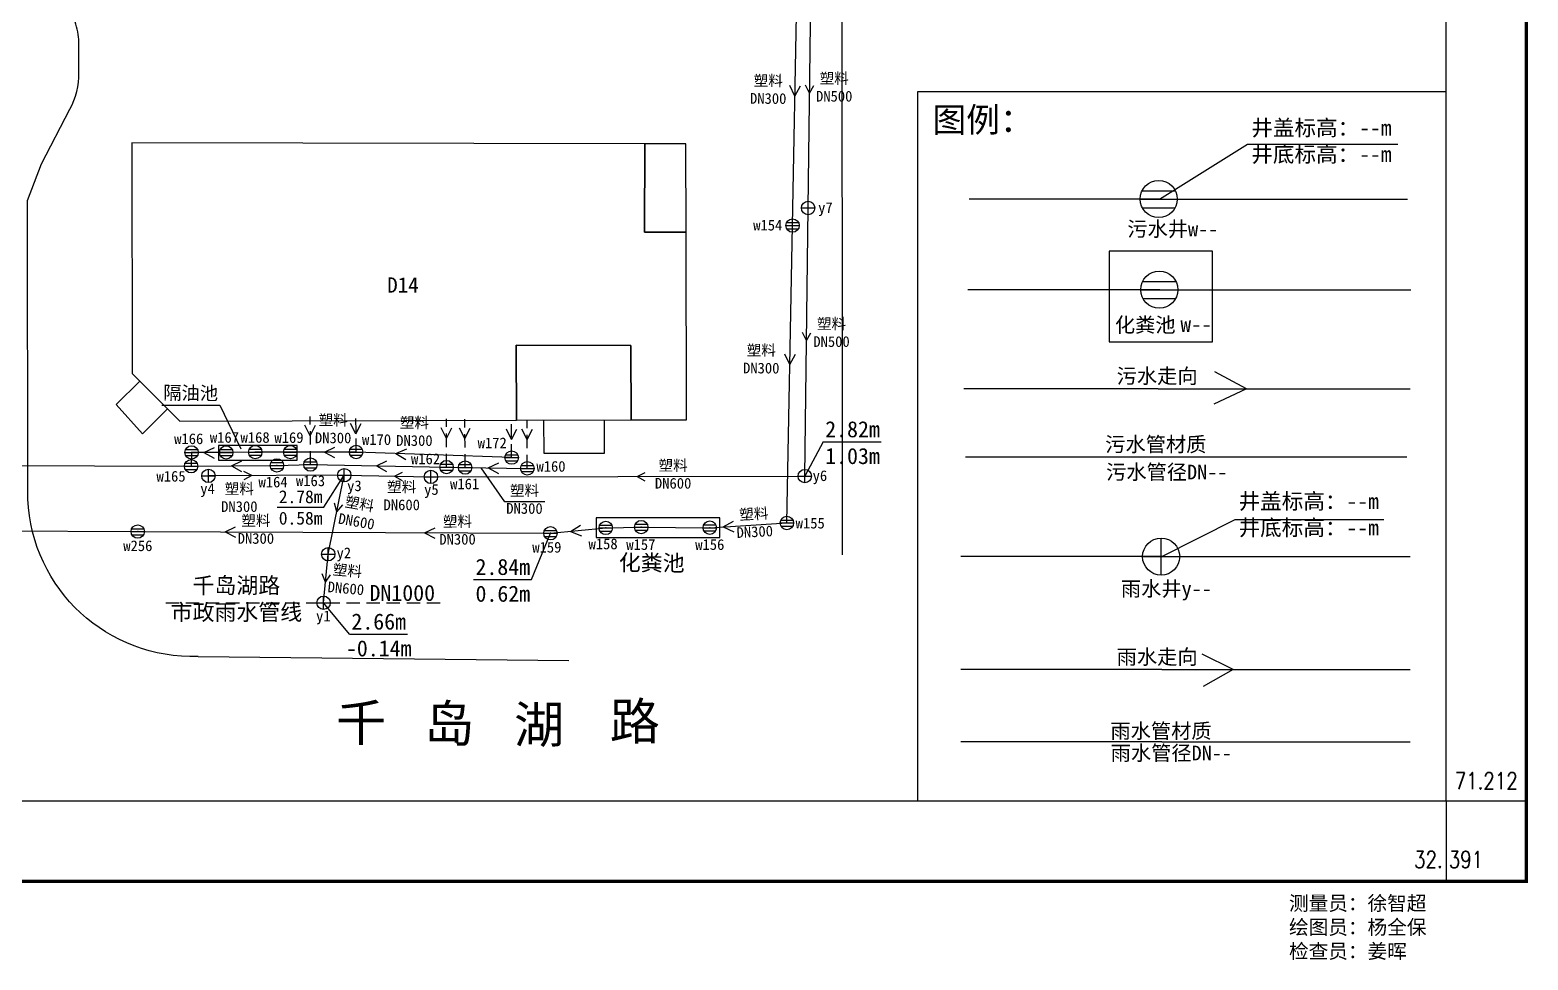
# Model space of a CAD drawing. Extents: x 32091 to 32397, y 71199 to 71502.
# Drawn here: x 32285.4 to 32397.3, y 71199.9 to 71269.3 of the extents above; entities that cross this region are included whole.
import ezdxf
from ezdxf.enums import TextEntityAlignment as Align

# ---------------------------------------------------------------- set-up
doc = ezdxf.new("R2010")
doc.units = 0
doc.header["$LTSCALE"] = 0.5
doc.header["$PDSIZE"] = 0.2
doc.linetypes.add('X5', pattern=[3, 2, -1])
doc.layers.get('0').update_dxf_attribs({"linetype": 'CONTINUOUS'})
for name, color, linetype in [('DX', 251, 'CONTINUOUS'), ('TK', 7, 'CONTINUOUS'), ('WS', 1, 'CONTINUOUS'), ('WSZDH', 246, 'CONTINUOUS'), ('WSZJ', 6, 'CONTINUOUS'), ('YS', 5, 'CONTINUOUS'), ('YSZDH', 160, 'CONTINUOUS'), ('YSZJ', 180, 'CONTINUOUS'), ('ZJ', 7, 'CONTINUOUS')]:
    doc.layers.add(name, color=color, linetype=linetype)
doc.styles.add('HZ', font='rs.shx', dxfattribs={"width": 0.8, "bigfont": 'hztxt.shx'})
doc.styles.add('宋体', font='')
doc.styles.get('宋体').set_extended_font_data('SimSun')

# ---------------------------------------------------------------- blocks, each defined once
blk = doc.blocks.new('544211')
for p, q in [((-1, 0), (1, 0)), ((-0.9, 0.43), (0.9, 0.43)), ((-0.88, -0.47), (0.88, -0.47))]:
    blk.add_line(p, q)
blk.add_circle((0, 0), 1)
blk = doc.blocks.new('544101')
for p, q in [((-1, 0), (1, 0)), ((0, -1), (0, 1))]:
    blk.add_line(p, q)
blk.add_circle((0, 0), 1)
blk = doc.blocks.new('新块')
at = {"layer": 'WS', "linetype": 'Continuous'}
for q in [(28733.013, 66304.671, 2.876), (28732.996, 66303.77, 2.876)]:
    blk.add_line((28732.112, 66304.238, 2.876), q, dxfattribs=at)
blk = doc.blocks.new('新块1')
at = {"layer": 'YS', "linetype": 'Continuous'}
for q in [(31357.872, 73630.719), (31358.74, 73630.741)]:
    blk.add_line((31358.328, 73629.907, 2.481), q, dxfattribs=at)
blk = doc.blocks.new('gc053')
for p, q in [((-1, 0), (1, 0)), ((-0.901, 0.434), (0.901, 0.434)), ((-0.884, -0.467), (0.884, -0.467))]:
    blk.add_line(p, q)
blk.add_circle((0, 0), 1)
blk = doc.blocks.new('gc043')
for p, q in [((0, -1), (0, 1)), ((-1, 0), (1, 0))]:
    blk.add_line(p, q)
blk.add_circle((0, 0), 1)

msp = doc.modelspace()

# ---------------------------------------------------------------- linework, layer by layer
at = {"layer": 'DX', "flags": 128}
msp.add_lwpolyline([(32297.98, 71222.53, -0.41271), (32285.26, 71234.27), (32285.22, 71256.57), (32286.27, 71259.3), (32288.4, 71263.39, 0.130421), (32289.06, 71266.12), (32289.06, 71268.39, 0.074858), (32288.78, 71269.92), (32286.48, 71275.47, -0.133159), (32286.12, 71277.59), (32286.11, 71282.19, -0.097585), (32286.72, 71285.07), (32287.47, 71287.37, 0.08604), (32287.77, 71289.28), (32287.72, 71292.22)], format="xyb", dxfattribs=at)
for points in [[(32346.04, 71283.53), (32346.07, 71230.11)], [(32297.98, 71222.53), (32325.65, 71222.23), (32325.65, 71222.23)]]:
    msp.add_lwpolyline(points, dxfattribs=at)
for points in [[(32293.01, 71260.87), (32293.01, 71260.87), (32293.01, 71260.87), (32293.05, 71243.64), (32296.6, 71240.1), (32321.74, 71240.16), (32321.72, 71245.76), (32330.29, 71245.73), (32330.31, 71240.18), (32334.46, 71240.19), (32334.42, 71254.21), (32331.32, 71254.21), (32331.34, 71260.8), (32293.01, 71260.87), (32293.01, 71260.87)], [(32331.34, 71260.8), (32331.32, 71254.21), (32334.42, 71254.21), (32334.41, 71260.79)], [(32330.31, 71240.18), (32330.29, 71245.73), (32321.72, 71245.76), (32321.74, 71240.16)]]:
    msp.add_lwpolyline(points, close=True, dxfattribs=at)
at = {"layer": 'DX', "elevation": 5.97, "flags": 128}
for points in [[(32293.61, 71243.08), (32291.86, 71241.33), (32293.81, 71239.14), (32295.68, 71241.02)], [(32328.3, 71240.18), (32328.31, 71237.68), (32323.81, 71237.67), (32323.8, 71240.17)]]:
    msp.add_lwpolyline(points, dxfattribs=at)
at = {"layer": 'TK', "linetype": 'Continuous'}
for q in [(32397.18, 71211.74), (32391.18, 71205.74)]:
    msp.add_line((32391.18, 71211.74), q, dxfattribs=at)
at = {"layer": 'TK', "linetype": 'Continuous', "const_width": 0.25, "flags": 128}
msp.add_lwpolyline([(32094.18, 71205.74), (32397.18, 71205.74), (32397.18, 71489.74), (32094.18, 71489.74)], close=True, dxfattribs=at)
at = {"layer": 'TK', "linetype": 'Continuous', "flags": 128}
msp.add_lwpolyline([(32100.18, 71211.74), (32391.18, 71211.74), (32391.18, 71483.74), (32100.18, 71483.74)], close=True, dxfattribs=at)
at = {"layer": 'WS', "linetype": 'Continuous'}
for p, q in [((32342.37, 71254.7, 2.82), (32342.78, 71276.91, 2.88)), ((32369.77, 71256.68, 6.13), (32355.57, 71256.68)), ((32369.77, 71256.68, 6.13), (32388.29, 71256.68)), ((32341.95, 71232.49, 2.76), (32342.37, 71254.7, 2.82)), ((32369.81, 71249.91, 6.13), (32355.45, 71249.91)), ((32369.81, 71249.91, 6.13), (32388.54, 71249.91)), ((32369.67, 71242.5), (32355.16, 71242.5)), ((32369.67, 71242.5), (32388.51, 71242.5)), ((32264.28, 71236.85, 2.84), (32297.45, 71236.73, 2.85)), ((32297.48, 71237.76, 2.87), (32297.45, 71236.73, 2.85)), ((32297.45, 71236.73, 2.85), (32303.86, 71236.79, 2.84)), ((32300.07, 71237.76, 2.85), (32297.48, 71237.76, 2.87)), ((32302.24, 71237.78, 2.85), (32300.07, 71237.76, 2.85)), ((32304.86, 71237.78, 2.85), (32302.24, 71237.78, 2.85)), ((32303.86, 71236.79, 2.84), (32306.36, 71236.85, 2.85)), ((32309.77, 71237.79, 2.86), (32304.86, 71237.78, 2.85)), ((32306.36, 71236.85, 2.85), (32316.53, 71236.66, 2.95)), ((32321.39, 71237.37, 2.85), (32309.77, 71237.79, 2.86)), ((32388.26, 71237.41), (32355.28, 71237.41)), ((32316.53, 71236.66, 2.95), (32317.91, 71236.63, 2.84)), ((32317.91, 71236.63, 2.84), (32322.56, 71236.57, 2.83)), ((32336.19, 71232.14, 2.73), (32341.95, 71232.49, 2.76)), ((32264.67, 71231.98, 2.83), (32293.46, 71231.85, 2.84)), ((32293.46, 71231.85, 2.84), (32324.29, 71231.72, 2.84)), ((32324.29, 71231.72, 2.84), (32328.42, 71232.12, 2.83)), ((32328.42, 71232.12, 2.83), (32331.07, 71232.18, 2.84)), ((32331.07, 71232.18, 2.84), (32336.19, 71232.14, 2.73))]:
    msp.add_line(p, q, dxfattribs=at)
at = {"layer": 'WS', "linetype": 'X5'}
for p, q in [((32306.36, 71236.85, 2.85), (32306.35, 71240.45, 2.84)), ((32309.77, 71237.79, 2.86), (32309.76, 71240.52, 2.85)), ((32316.53, 71236.66, 2.95), (32316.52, 71240.26, 2.94)), ((32317.91, 71236.63, 2.84), (32317.9, 71240.23, 2.83)), ((32321.39, 71237.37, 2.85), (32321.39, 71240.11, 2.84)), ((32322.56, 71236.57, 2.83), (32322.55, 71240.16, 2.83))]:
    msp.add_line(p, q, dxfattribs=at)
at = {"layer": 'WSZDH', "linetype": 'Continuous'}
for p in [(32342.37, 71254.7), (32297.45, 71236.73), (32297.48, 71237.76), (32300.07, 71237.76), (32302.24, 71237.78), (32303.86, 71236.79), (32304.85, 71237.78, 2.85), (32306.36, 71236.85), (32309.77, 71237.79), (32321.39, 71237.37), (32316.53, 71236.66), (32317.91, 71236.63), (32322.56, 71236.57), (32341.95, 71232.49), (32293.46, 71231.85), (32324.29, 71231.72), (32328.42, 71232.12), (32331.07, 71232.18), (32336.19, 71232.14)]:
    msp.add_point(p, dxfattribs=at)
at = {"layer": 'WSZJ', "linetype": 'Continuous'}
for p, q in [((32369.77, 71256.68, 6.13), (32376.36, 71260.77)), ((32376.36, 71260.77), (32387.59, 71260.77)), ((32295.25, 71241.28), (32299.6, 71241.28)), ((32299.6, 71241.28), (32301.15, 71238.02)), ((32320.89, 71234.07, 0.03), (32319.11, 71236.62, 2.84)), ((32323.87, 71234.07, 0.03), (32320.89, 71234.07, 0.03)), ((32322.87, 71228.26), (32324.29, 71231.72, 2.84)), ((32318.53, 71228.26), (32322.87, 71228.26))]:
    msp.add_line(p, q, dxfattribs=at)
at = {"layer": 'WSZJ', "linetype": 'Continuous', "flags": 128}
for points in [[(32366.03, 71252.79), (32366.03, 71246.01), (32373.73, 71246.01), (32373.73, 71252.79)], [(32299.5, 71238.28), (32299.5, 71237.18), (32305.38, 71237.18), (32305.38, 71238.28)], [(32327.71, 71232.87), (32327.71, 71231.41), (32336.95, 71231.41), (32336.95, 71232.87)]]:
    msp.add_lwpolyline(points, close=True, dxfattribs=at)
at = {"layer": 'YS', "linetype": 'Continuous'}
for p, q in [((32343.53, 71256.01, 2.84), (32343.78, 71276.02, 2.87)), ((32343.28, 71235.99, 2.82), (32343.53, 71256.01, 2.84)), ((32308.89, 71236.06, 2.83), (32298.74, 71236.01, 2.82)), ((32307.69, 71230.16, 2.87), (32308.89, 71236.06, 2.83)), ((32308.89, 71236.06, 2.83), (32315.36, 71235.93, 2.83)), ((32315.36, 71235.93, 2.83), (32343.28, 71235.99, 2.82)), ((32307.34, 71226.53, 2.66), (32307.69, 71230.16, 2.87)), ((32369.96, 71229.98), (32354.94, 71229.98)), ((32369.96, 71229.98), (32388.49, 71229.98)), ((32369.96, 71221.54), (32354.94, 71221.54)), ((32369.96, 71221.54), (32388.49, 71221.54)), ((32369.96, 71216.16), (32354.94, 71216.16)), ((32369.96, 71216.16), (32388.49, 71216.16))]:
    msp.add_line(p, q, dxfattribs=at)
at = {"layer": 'YS', "linetype": 'X5'}
msp.add_line((32295.55, 71226.53, 2.66), (32316.55, 71226.53, 2.66), dxfattribs=at)
at = {"layer": 'YSZDH', "linetype": 'Continuous'}
for p in [(32343.53, 71256.01), (32298.74, 71236.01), (32308.89, 71236.06), (32315.36, 71235.93), (32343.28, 71235.99), (32307.69, 71230.16), (32307.34, 71226.53)]:
    msp.add_point(p, dxfattribs=at)
at = {"layer": 'YSZJ', "linetype": 'Continuous'}
for p, q in [((32344.66, 71238.54), (32343.28, 71235.99, 2.82)), ((32344.66, 71238.54), (32349, 71238.54)), ((32307.35, 71233.68), (32308.89, 71236.06, 2.83)), ((32303.88, 71233.68), (32307.35, 71233.68)), ((32369.96, 71229.98), (32375.42, 71232.74, -6.13)), ((32375.42, 71232.74, -6.13), (32386.54, 71232.74, -6.13)), ((32309.27, 71224.18), (32307.34, 71226.53, 2.66)), ((32309.27, 71224.18), (32313.61, 71224.18))]:
    msp.add_line(p, q, dxfattribs=at)
at = {"layer": 'ZJ', "linetype": 'Continuous', "flags": 128}
msp.add_lwpolyline([(32351.71, 71264.68), (32351.71, 71211.74), (32391.18, 71211.74), (32391.18, 71264.68)], close=True, dxfattribs=at)

# ---------------------------------------------------------------- block references
at = {"layer": 'WS', "linetype": 'Continuous'}
for p, xscale, yscale, zscale, rotation in [((90242.76, 46375.58, 0.34), 0.8721453022640515, 0.8721453023373265, 0.8721453023868264, 90.1681306253656), ((90242.39, 46355.54, 0.28), 0.8721453022640515, 0.872145302337328, 0.8721453023868264, 90.16813062536563), ((110982.1, 248653.15, -7.72), 2.685298927599136, 2.685298927619442, 2.685298927605881, 179.5320630383859), ((90673.59, 47466.1, 0.33), 0.8721453022771622, 0.872145302339348, 0.8721453023868264, 91.26788409551862), ((90677, 47466.23, 0.35), 0.8721453022771622, 0.872145302339348, 0.8721453023868264, 91.26788409551862), ((90683.76, 47465.9, 0.44), 0.8721453022771622, 0.872145302339348, 0.8721453023868264, 91.2678840955186), ((90685.14, 47465.88, 0.33), 0.8721453022771622, 0.872145302339348, 0.8721453023868264, 91.2678840955186), ((90688.63, 47465.81, 0.34), 0.8721453022771622, 0.872145302339348, 0.8721453023868264, 91.26788409551862), ((90689.79, 47465.81, 0.32), 0.8721453022771622, 0.872145302339348, 0.8721453023868264, 91.26788409551862), ((6521.21, 13727.56, 0.35), 0.8721453022634178, 0.8721453023214842, 0.8721453023868264, 359.2860471875907), ((6530.22, 13727.59, 0.35), 0.8721453022634178, 0.8721453023214842, 0.8721453023868264, 359.2860471875907), ((4505.26, 14681.25, 0.35), 0.8721453022635792, 0.8721453023214706, 0.8721453023868264, 357.2466153956926), ((6523.27, 13726.56, 0.34), 0.8721453022634178, 0.8721453023214842, 0.8721453023868264, 359.2860471875907), ((6534.1, 13726.56, 0.39), 0.8721453022634178, 0.8721453023214842, 0.8721453023868264, 359.2860471875907), ((6542.45, 13726.41, 0.33), 0.8721453022634178, 0.8721453023214842, 0.8721453023868264, 359.2860471875907), ((12961.74, 11257.54, 0.33), 0.8721453022613421, 0.8721453023298962, 0.8721453023868264, 5.535059854964135), ((10899.88, 11967.3, 0.23), 0.8721453022617742, 0.8721453023301398, 0.8721453023868264, 3.542811727950956), ((7288.82, 13384.38, 0.33), 0.8721453022616519, 0.8721453023301029, 0.8721453023868264, 0.0469628134394475), ((7303.72, 13384.31, 0.33), 0.8721453022616519, 0.8721453023301029, 0.8721453023868264, 0.0469628134394475)]:
    msp.add_blockref('新块', p, dxfattribs=dict(at, xscale=xscale, yscale=yscale, zscale=zscale, rotation=rotation))
at = {"layer": 'WS', "linetype": 'Continuous', "xscale": 1.385531188574532, "yscale": 1.38553118857817, "zscale": 2.771062377142026}
for p in [(32369.72, 71256.68, 6.13), (32369.76, 71249.91, 6.13)]:
    msp.add_blockref('gc053', p, dxfattribs=at)
at = {"layer": 'WS', "linetype": 'Continuous', "xscale": 0.5, "yscale": 0.5}
for p in [(32342.37, 71254.7, 2.82), (32297.48, 71237.76, 2.87), (32300.07, 71237.76, 2.85), (32302.24, 71237.78, 2.85), (32304.86, 71237.78, 2.85), (32309.77, 71237.79, 2.86), (32321.39, 71237.37, 2.85), (32297.45, 71236.73, 2.85), (32303.86, 71236.79, 2.84), (32306.36, 71236.85, 2.85), (32316.53, 71236.66, 2.95), (32317.91, 71236.63, 2.84), (32322.56, 71236.57, 2.83), (32293.46, 71231.85, 2.84), (32328.42, 71232.12, 2.83), (32331.07, 71232.18, 2.84), (32336.19, 71232.14, 2.73), (32341.95, 71232.49, 2.76), (32324.29, 71231.72, 2.84)]:
    msp.add_blockref('544211', p, dxfattribs=at)
at = {"layer": 'YS', "linetype": 'Continuous'}
for p, xscale, yscale, zscale, rotation in [((6660.18, 19683.95, 1.07), 0.7199999999698906, 0.7199999999813755, 0.7199999999999998, 356.5987107026185), ((6659.95, 19665.48, 1.04), 0.7199999999698906, 0.7199999999813754, 0.7199999999999998, 356.5987107026185), ((84670.96, 47200.81, 1.04), 0.7199999999738901, 0.7199999999819214, 0.7199999999999998, 88.41554066979442), ((-19582.22, 96278.45, 1.05), 0.7199999999732637, 0.719999999986941, 0.7199999999999998, 267.3085563953931), ((-19564.09, 96278.43, 1.04), 0.7199999999732637, 0.719999999986941, 0.7199999999999998, 267.3085563953931), ((-2412.53, 25247.87, 1.06), 0.7199999999717605, 0.7199999999847876, 0.7199999999999998, 346.0144552052374), ((2662.04, 21818.06, 0.96), 0.7199999999720548, 0.7199999999844867, 0.7199999999999998, 352.1054426830734), ((236408.35, -15674.34, -6.87), 2.771062377141789, 2.771062377141789, 2.771062377141789, 90)]:
    msp.add_blockref('新块1', p, dxfattribs=dict(at, xscale=xscale, yscale=yscale, zscale=zscale, rotation=rotation))
at = {"layer": 'YS', "linetype": 'Continuous', "xscale": 0.5, "yscale": 0.5}
for p in [(32343.53, 71256.01, 2.84), (32298.74, 71236.01, 2.82), (32308.89, 71236.06, 2.83), (32315.36, 71235.93, 2.83), (32343.28, 71235.99, 2.82), (32307.69, 71230.16, 2.87), (32307.34, 71226.53, 2.66)]:
    msp.add_blockref('544101', p, dxfattribs=at)
at = {"layer": 'YS', "linetype": 'Continuous', "xscale": 1.385531188574532, "yscale": 1.38553118857817, "zscale": 2.771062377142026}
msp.add_blockref('gc043', (32369.9, 71229.98), dxfattribs=at)

# ---------------------------------------------------------------- texts
at = {"layer": 'DX', "style": '宋体'}
msp.add_text('D14', height=1.15, dxfattribs=at).set_placement((32313.27, 71250.26), align=Align.MIDDLE)
for s, p in [('千', (32310.15, 71217.58)), ('岛', (32316.73, 71217.51)), ('湖', (32323.44, 71217.44)), ('路', (32330.59, 71217.69))]:
    msp.add_text(s, height=2.75, dxfattribs=at).set_placement(p, align=Align.MIDDLE_CENTER)
at = {"layer": 'TK', "linetype": 'Continuous', "style": 'HZ', "width": 0.8}
msp.add_text('71.212', height=1.25, dxfattribs=at).set_placement((32394.18, 71213.24), align=Align.MIDDLE)
msp.add_text('32.', height=1.25, dxfattribs=at).set_placement((32390.93, 71207.36), align=Align.MIDDLE_RIGHT)
msp.add_text('391', height=1.25, dxfattribs=at).set_placement((32391.38, 71207.36), align=Align.MIDDLE_LEFT)
at = {"layer": 'TK', "linetype": 'Continuous', "style": '宋体'}
for s, p in [('测量员：徐智超', (32379.45, 71204.1)), ('绘图员：杨全保', (32379.45, 71202.31)), ('检查员：姜晖', (32379.45, 71200.52))]:
    msp.add_text(s, height=1.075, dxfattribs=at).set_placement(p, align=Align.MIDDLE_LEFT)
at = {"layer": 'WSZDH', "linetype": 'Continuous', "style": '宋体'}
for s, p in [('w154', (32339.43, 71254.33)), ('w166', (32296.18, 71238.38)), ('w167', (32298.85, 71238.48)), ('w168', (32301.14, 71238.48)), ('w169', (32303.67, 71238.47)), ('w170', (32310.21, 71238.32)), ('w172', (32318.85, 71238.07)), ('w162', (32313.87, 71236.88, 2.85)), ('w160', (32323.24, 71236.32)), ('w165', (32294.86, 71235.58)), ('w164', (32302.48, 71235.15)), ('w163', (32305.28, 71235.24)), ('w161', (32316.79, 71235.01)), ('w155', (32342.6, 71232.08)), ('w256', (32292.38, 71230.39)), ('w158', (32327.13, 71230.53)), ('w157', (32329.95, 71230.48)), ('w156', (32335.1, 71230.48)), ('w159', (32322.93, 71230.28))]:
    msp.add_text(s, height=0.8, dxfattribs=at).set_placement(p)
for s, height, p in [('污水井w--', 1.108, (32370.77, 71253.89, 5.11)), ('w--', 1.152, (32372.52, 71246.76, 4.67))]:
    msp.add_text(s, height=height, dxfattribs=at).set_placement(p, align=Align.CENTER)
at = {"layer": 'WSZJ', "linetype": 'Continuous', "style": '宋体'}
for s, p in [('化粪池', (32368.71, 71246.73, 5.11)), ('污水走向', (32369.6, 71242.91)), ('污水管材质', (32369.5, 71237.81)), ('污水管径DN--', (32370.32, 71235.74))]:
    msp.add_text(s, height=1.108, dxfattribs=at).set_placement(p, align=Align.CENTER)
at = {"layer": 'WSZJ', "linetype": 'Continuous', "attachment_point": 2, "style": '宋体'}
for s, insert, char_height, width, rotation in [('塑料\\PDN300', (32340.56, 71265.92, -2.93), 0.8, 5.0044, 359.6843), ('塑料\\PDN300', (32340.04, 71245.79, -2.93), 0.8, 5.0044, 359.6843), ('隔油池', (32297.42, 71242.7, 2.93), 1, 5.2681, 359.3817), ('塑料\\PDN300', (32308.06, 71240.58, -2.93), 0.8, 5.0044, 359.8788), ('塑料\\PDN300', (32314.13, 71240.38, -2.93), 0.8, 5.0044, 359.8788), ('塑料\\PDN300', (32322.35, 71235.31, -2.9), 0.8, 5.0044, 359.8788), ('塑料\\PDN300', (32339.46, 71233.57, -2.93), 0.8, 5.0044, 2.8679), ('塑料\\PDN300', (32302.29, 71233.07, -2.93), 0.8, 5.0044, 359.8788), ('塑料\\PDN300', (32317.34, 71233.01, -2.93), 0.8, 5.0044, 0.2224), ('化粪池', (32331.86, 71230.12, 2.93), 1.2, 5.9625, 359.3817)]:
    msp.add_mtext(s, dxfattribs=dict(at, insert=insert, char_height=char_height, width=width, rotation=rotation))
for s, insert, char_height, width in [('井盖标高：--m\\P井底标高：--m', (32381.87, 71262.59), 1.182, 21.5282), ('2.84m\\P0.62m', (32320.73, 71229.81), 1.2, 2.8261)]:
    msp.add_mtext(s, dxfattribs=dict(at, insert=insert, char_height=char_height, width=width))
at = {"layer": 'YSZDH', "linetype": 'Continuous', "style": '宋体'}
for s, p in [('y7', (32344.28, 71255.64)), ('y3', (32309.1, 71234.87)), ('y6', (32343.87, 71235.62)), ('y4', (32298.13, 71234.66)), ('y5', (32314.85, 71234.59)), ('y2', (32308.31, 71229.86)), ('y1', (32306.78, 71225.15))]:
    msp.add_text(s, height=0.8, dxfattribs=at).set_placement(p)
msp.add_text('雨水井y--', height=1.108, dxfattribs=at).set_placement((32370.29, 71227.03, 6.33), align=Align.CENTER)
at = {"layer": 'YSZJ', "linetype": 'Continuous', "style": '宋体'}
for s, p in [('雨水走向', (32369.6, 71221.94)), ('雨水管材质', (32369.89, 71216.41)), ('雨水管径DN--', (32370.66, 71214.76))]:
    msp.add_text(s, height=1.108, dxfattribs=at).set_placement(p, align=Align.CENTER)
at = {"layer": 'YSZJ', "linetype": 'Continuous', "attachment_point": 2, "style": '宋体'}
for s, insert, char_height, width in [('塑料\\PDN500', (32345.48, 71266.09, 2.93), 0.8, 5.0044), ('塑料\\PDN500', (32345.28, 71247.77, 2.93), 0.8, 5.0044), ('2.82m\\P1.03m', (32346.85, 71240.09), 1.2, 2.8261), ('塑料\\PDN600', (32333.45, 71237.19, 2.93), 0.8, 5.0044), ('塑料\\PDN600', (32313.18, 71235.58, 2.93), 0.8, 5.0044), ('塑料\\PDN300', (32301.05, 71235.45, 2.93), 0.8, 5.0044), ('2.78m\\P0.58m', (32305.63, 71234.93), 0.96, 2.2609), ('井盖标高：--m\\P井底标高：--m', (32380.92, 71234.71, -6.13), 1.182, 21.5282), ('{\\fSimSun|b1|i0|c134|p2;千岛湖路\\P市政雨水管线}', (32300.83, 71228.43, -2.31), 1.2, 16.08), ('{\\fSimSun|b1|i0|c134|p2;DN1000}', (32313.22, 71227.87, 2.66), 1.2, 5.4691), ('2.66m\\P-0.14m', (32311.46, 71225.73), 1.2, 2.8261)]:
    msp.add_mtext(s, dxfattribs=dict(at, insert=insert, char_height=char_height, width=width))
at = {"layer": 'YSZJ', "linetype": 'Continuous', "char_height": 0.8, "width": 5.0044, "attachment_point": 2, "style": '宋体'}
for insert, rotation in [((32310.1, 71234.32, 2.93), 350.1583), ((32309.16, 71229.34, 2.93), 355.0538)]:
    msp.add_mtext('塑料\\PDN600', dxfattribs=dict(at, insert=insert, rotation=rotation))
at = {"layer": 'ZJ', "linetype": 'Continuous', "insert": (32356.6, 71263.52), "char_height": 1.847, "width": 9.5602, "attachment_point": 2, "style": '宋体'}
msp.add_mtext('图例：', dxfattribs=at)

doc.saveas('drawing.dxf')
